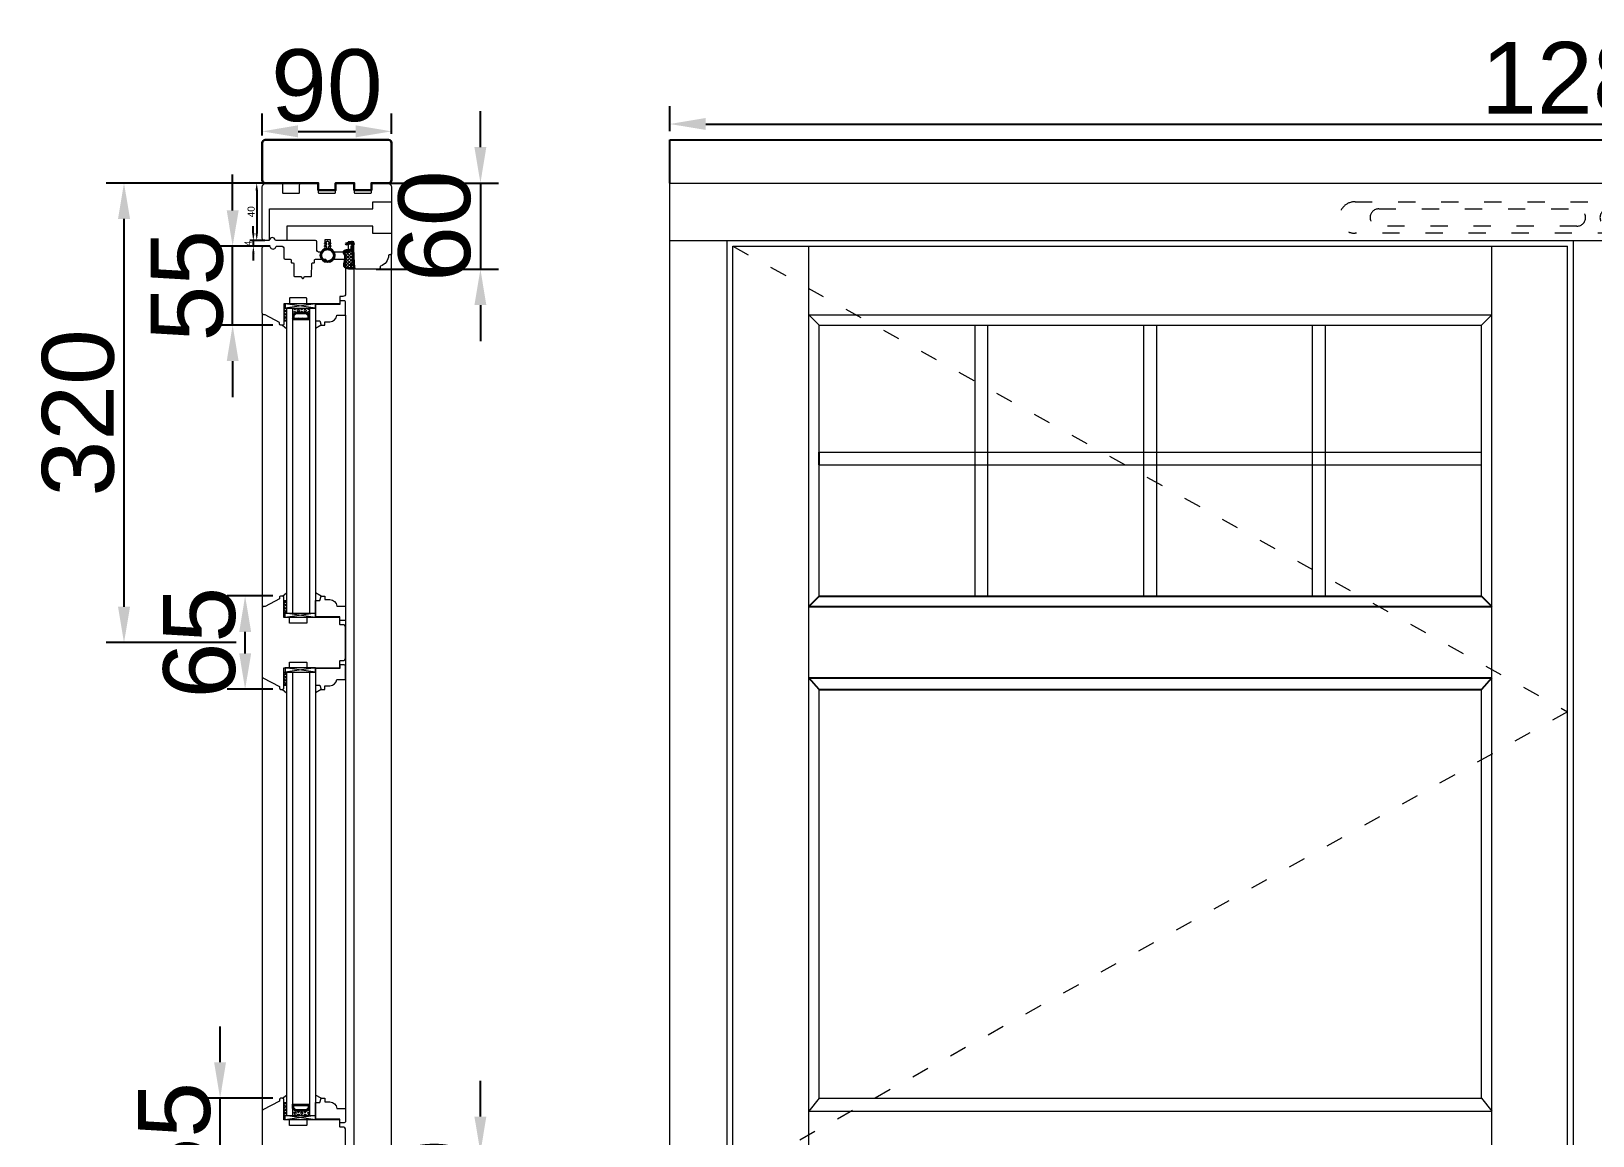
# Model space of a CAD drawing. Header units: millimetres. Extents: x 0 to 182016, y 11 to 3710.
# Drawn here: x 145292 to 146379, y 1520 to 2289 of the extents above; entities that cross this region are included whole.
import ezdxf

# ---------------------------------------------------------------- set-up
doc = ezdxf.new("R2010")
doc.units = ezdxf.units.MM
doc.linetypes.add('ACAD_ISO03W100', pattern=[30, 12, -18])
for name, color, linetype, lineweight in [('Matmenys', 10, 'Continuous', 20), ('OTHER', 251, 'Continuous', 13), ('Stakta', 7, 'Continuous', 25), ('Testinės profilio linijos', 7, 'Continuous', 5)]:
    doc.layers.add(name, color=color, linetype=linetype, lineweight=lineweight)
doc.layers.add('Stiklo paketas', color=7, linetype='Continuous')
doc.styles.get("Standard").update_dxf_attribs({"font": 'arial.ttf'})
doc.dimstyles.new('2', dxfattribs={"dimscale": 2, "dimtxt": 2.5, "dimasz": 2.5, "dimexe": 1.25, "dimexo": 0.625, "dimtad": 1, "dimtxsty": 'Standard', "dimcen": 2.5, "dimadec": 0, "dimazin": 0, "dimtfac": 1, "dimtmove": 0, "dimatfit": 3, "dimfxl": 1, "dimarcsym": 0})
doc.dimstyles.new('Padidinti matmenys', dxfattribs={"dimscale": 10, "dimtxt": 5, "dimasz": 2.5, "dimexe": 1.25, "dimexo": 0.625, "dimtad": 1, "dimdec": 1, "dimtxsty": 'Standard', "dimcen": 2.5, "dimadec": 0, "dimazin": 0, "dimtfac": 1, "dimtdec": 1, "dimtmove": 0, "dimatfit": 3, "dimfxl": 1, "dimarcsym": 0})

# ---------------------------------------------------------------- blocks, each defined once
blk = doc.blocks.new('*D1296')
at = {"color": 0, "lineweight": -2, "transparency": 16777216}
for p, q in [((145736.9, 2219.3), (145736.9, 2236.7)), ((147021.9, 2219.3), (147021.9, 2236.7)), ((145761.9, 2224.2), (146996.9, 2224.2))]:
    blk.add_line(p, q, dxfattribs=at)
at = {"color": 0, "transparency": 16777216}
for points in [[(145761.9, 2228.4), (145761.9, 2220.1), (145736.9, 2224.2)], [(146996.9, 2228.4), (146996.9, 2220.1), (147021.9, 2224.2)]]:
    blk.add_solid(points, dxfattribs=at)
at = {"layer": 'Defpoints', "color": 0, "transparency": 16777216}
for p in [(147021.9, 2224.2), (145736.9, 2213.1), (147021.9, 2213.1)]:
    blk.add_point(p, dxfattribs=at)
at = {"color": 0, "lineweight": 5, "transparency": 16777216, "insert": (146379.4, 2256), "char_height": 50, "attachment_point": 5}
blk.add_mtext('1285', dxfattribs=at)
blk = doc.blocks.new('*D1280')
at = {"layer": 'Defpoints', "color": 0, "transparency": 16777216}
for p in [(145461.7, 2183.1), (145449.4, 2143.1), (145456.2, 2143.1)]:
    blk.add_point(p, dxfattribs=at)
at = {"layer": 'Matmenys', "color": 0, "lineweight": -2, "transparency": 16777216}
for p, q in [((145460.5, 2183.1), (145446.9, 2183.1)), ((145449.4, 2178.1), (145449.4, 2148.1)), ((145455, 2143.1), (145446.9, 2143.1))]:
    blk.add_line(p, q, dxfattribs=at)
at = {"layer": 'Matmenys', "color": 0, "transparency": 16777216}
for points in [[(145448.5, 2178.1), (145450.2, 2178.1), (145449.4, 2183.1)], [(145448.5, 2148.1), (145450.2, 2148.1), (145449.4, 2143.1)]]:
    blk.add_solid(points, dxfattribs=at)
at = {"layer": 'Matmenys', "color": 0, "lineweight": 5, "transparency": 16777216, "insert": (145445.5, 2163.1), "char_height": 5, "attachment_point": 5, "rotation": 90}
blk.add_mtext('40', dxfattribs=at)
blk = doc.blocks.new('*D1281')
at = {"color": 0, "lineweight": -2, "transparency": 16777216}
for p, q in [((145605.1, 2208.1), (145605.1, 2233.1)), ((145541, 2183.1), (145617.6, 2183.1)), ((145605.1, 2183.1), (145605.1, 2123.1)), ((145532.5, 2123.1), (145617.6, 2123.1)), ((145605.1, 2098.1), (145605.1, 2073.1))]:
    blk.add_line(p, q, dxfattribs=at)
at = {"color": 0, "transparency": 16777216}
for points in [[(145600.9, 2208.1), (145609.2, 2208.1), (145605.1, 2183.1)], [(145600.9, 2098.1), (145609.2, 2098.1), (145605.1, 2123.1)]]:
    blk.add_solid(points, dxfattribs=at)
at = {"layer": 'Defpoints', "color": 0, "transparency": 16777216}
for p in [(145534.7, 2183.1), (145526.2, 2123.1), (145605.1, 2123.1)]:
    blk.add_point(p, dxfattribs=at)
at = {"color": 0, "lineweight": 5, "transparency": 16777216, "insert": (145573.3, 2153.1), "char_height": 50, "attachment_point": 5, "rotation": 90}
blk.add_mtext('60', dxfattribs=at)
blk = doc.blocks.new('*D1282')
at = {"color": 0, "lineweight": -2, "transparency": 16777216}
for p, q in [((145432.6, 2164.1), (145432.6, 2189.1)), ((145458.7, 2139.1), (145420.1, 2139.1)), ((145432.6, 2084.1), (145432.6, 2139.1)), ((145460.5, 2084.1), (145420.1, 2084.1)), ((145432.6, 2059.1), (145432.6, 2034.1))]:
    blk.add_line(p, q, dxfattribs=at)
at = {"color": 0, "transparency": 16777216}
for points in [[(145428.5, 2164.1), (145436.8, 2164.1), (145432.6, 2139.1)], [(145428.5, 2059.1), (145436.8, 2059.1), (145432.6, 2084.1)]]:
    blk.add_solid(points, dxfattribs=at)
at = {"layer": 'Defpoints', "color": 0, "transparency": 16777216}
for p in [(145432.6, 2139.1), (145465, 2139.1), (145466.7, 2084.1)]:
    blk.add_point(p, dxfattribs=at)
at = {"color": 0, "lineweight": 5, "transparency": 16777216, "insert": (145401, 2111.6), "char_height": 50, "attachment_point": 5, "rotation": 90}
blk.add_mtext('55', dxfattribs=at)
blk = doc.blocks.new('*D1283')
at = {"color": 0, "lineweight": -2, "transparency": 16777216}
for p, q in [((145453.2, 2216.2), (145453.2, 2231.6)), ((145543.2, 2217.3), (145543.2, 2231.6)), ((145478.2, 2219.1), (145518.2, 2219.1))]:
    blk.add_line(p, q, dxfattribs=at)
at = {"color": 0, "transparency": 16777216}
for points in [[(145478.2, 2223.3), (145478.2, 2214.9), (145453.2, 2219.1)], [(145518.2, 2223.3), (145518.2, 2214.9), (145543.2, 2219.1)]]:
    blk.add_solid(points, dxfattribs=at)
at = {"layer": 'Defpoints', "color": 0, "transparency": 16777216}
for p in [(145543.2, 2219.1), (145453.2, 2209.9), (145543.2, 2211.1)]:
    blk.add_point(p, dxfattribs=at)
at = {"color": 0, "lineweight": 5, "transparency": 16777216, "insert": (145498.2, 2250.9), "char_height": 50, "attachment_point": 5}
blk.add_mtext('90', dxfattribs=at)
blk = doc.blocks.new('*D1284')
at = {"layer": 'Defpoints', "color": 0, "transparency": 16777216}
for p in [(145456.2, 2143.1), (145447, 2139.1), (145456.5, 2139.1)]:
    blk.add_point(p, dxfattribs=at)
at = {"layer": 'Matmenys', "color": 0, "lineweight": -2, "transparency": 16777216}
for p, q in [((145447, 2148.1), (145447, 2153.1)), ((145455, 2143.1), (145444.5, 2143.1)), ((145447, 2143.1), (145447, 2139.1)), ((145455.2, 2139.1), (145444.5, 2139.1)), ((145447, 2134.1), (145447, 2129.1))]:
    blk.add_line(p, q, dxfattribs=at)
at = {"layer": 'Matmenys', "color": 0, "transparency": 16777216}
for points in [[(145446.2, 2148.1), (145447.9, 2148.1), (145447, 2143.1)], [(145446.2, 2134.1), (145447.9, 2134.1), (145447, 2139.1)]]:
    blk.add_solid(points, dxfattribs=at)
at = {"layer": 'Matmenys', "color": 0, "lineweight": 5, "transparency": 16777216, "insert": (145443.3, 2141.1), "char_height": 5, "attachment_point": 5, "rotation": 90}
blk.add_mtext('4', dxfattribs=at)
blk = doc.blocks.new('*D1285')
at = {"color": 0, "lineweight": -2, "transparency": 16777216}
for p, q in [((145605.1, 1533.1), (145605.1, 1558.1)), ((145548.5, 1508.1), (145617.6, 1508.1)), ((145605.1, 1508.1), (145605.1, 1448.1)), ((145546.5, 1448.1), (145617.6, 1448.1)), ((145605.1, 1423.1), (145605.1, 1398.1))]:
    blk.add_line(p, q, dxfattribs=at)
at = {"color": 0, "transparency": 16777216}
for points in [[(145600.9, 1533.1), (145609.2, 1533.1), (145605.1, 1508.1)], [(145600.9, 1423.1), (145609.2, 1423.1), (145605.1, 1448.1)]]:
    blk.add_solid(points, dxfattribs=at)
at = {"layer": 'Defpoints', "color": 0, "transparency": 16777216}
for p in [(145542.2, 1508.1), (145540.2, 1448.1), (145605.1, 1448.1)]:
    blk.add_point(p, dxfattribs=at)
at = {"color": 0, "lineweight": 5, "transparency": 16777216, "insert": (145573.3, 1478.1), "char_height": 50, "attachment_point": 5, "rotation": 90}
blk.add_mtext('60', dxfattribs=at)
blk = doc.blocks.new('*D1961')
at = {"color": 0, "lineweight": -2, "transparency": 16777216}
for p, q in [((145423.9, 1570.9), (145423.9, 1595.9)), ((145460.5, 1545.9), (145411.4, 1545.9)), ((145423.9, 1490.9), (145423.9, 1545.9)), ((145448, 1490.9), (145411.4, 1490.9)), ((145423.9, 1465.9), (145423.9, 1440.9))]:
    blk.add_line(p, q, dxfattribs=at)
at = {"color": 0, "transparency": 16777216}
for points in [[(145419.7, 1570.9), (145428, 1570.9), (145423.9, 1545.9)], [(145419.7, 1465.9), (145428, 1465.9), (145423.9, 1490.9)]]:
    blk.add_solid(points, dxfattribs=at)
at = {"layer": 'Defpoints', "color": 0, "transparency": 16777216}
for p in [(145423.9, 1545.9), (145466.7, 1545.9), (145454.2, 1490.9)]:
    blk.add_point(p, dxfattribs=at)
at = {"color": 0, "lineweight": 5, "transparency": 16777216, "insert": (145392.2, 1518.4), "char_height": 50, "attachment_point": 5, "rotation": 90}
blk.add_mtext('55', dxfattribs=at)
blk = doc.blocks.new('tv')
at = {"linetype": 'ACAD_ISO03W100', "lineweight": 5}
for p, q in [((29400.1, 41533.7), (29731.1, 41533.7)), ((29731.1, 41511.7), (29400.1, 41511.7))]:
    blk.add_line(p, q, dxfattribs=at)
for points in [[(29416.6, 41528.7), (29554.6, 41528.7, -1), (29554.6, 41516.7), (29416.6, 41516.7, -1)], [(29576.6, 41516.7, -1), (29576.6, 41528.7), (29714.6, 41528.7, -1), (29714.6, 41516.7)]]:
    blk.add_lwpolyline(points, format="xyb", close=True, dxfattribs=at)
for centre, start, end in [((29400.1, 41522.7), 90, 270), ((29731.1, 41522.7), 270, 90)]:
    blk.add_arc(centre, 11, start, end, dxfattribs=at)
blk = doc.blocks.new('*D1967')
at = {"color": 0, "lineweight": -2, "ltscale": 0.1, "transparency": 16777216}
for p, q in [((145460.5, 1895.6), (145428.8, 1895.6)), ((145441.3, 1855.6), (145441.3, 1870.6)), ((145460.5, 1830.6), (145428.8, 1830.6))]:
    blk.add_line(p, q, dxfattribs=at)
at = {"color": 0, "ltscale": 0.1, "transparency": 16777216}
for points in [[(145437.2, 1870.6), (145445.5, 1870.6), (145441.3, 1895.6)], [(145437.2, 1855.6), (145445.5, 1855.6), (145441.3, 1830.6)]]:
    blk.add_solid(points, dxfattribs=at)
at = {"layer": 'Defpoints', "color": 0, "ltscale": 0.1, "transparency": 16777216}
for p in [(145441.3, 1895.6), (145466.7, 1895.6), (145466.7, 1830.6)]:
    blk.add_point(p, dxfattribs=at)
at = {"color": 0, "ltscale": 0.1, "transparency": 16777216, "insert": (145409.6, 1863.1), "char_height": 50, "attachment_point": 5, "rotation": 90}
blk.add_mtext('65', dxfattribs=at)
blk = doc.blocks.new('*D1305')
at = {"color": 0, "lineweight": -2, "ltscale": 0.1, "transparency": 16777216}
for p, q in [((145455, 2183.1), (145344.5, 2183.1)), ((145357, 1888.1), (145357, 2158.1)), ((145435.1, 1863.1), (145344.5, 1863.1))]:
    blk.add_line(p, q, dxfattribs=at)
at = {"color": 0, "ltscale": 0.1, "transparency": 16777216}
for points in [[(145352.8, 2158.1), (145361.2, 2158.1), (145357, 2183.1)], [(145352.8, 1888.1), (145361.2, 1888.1), (145357, 1863.1)]]:
    blk.add_solid(points, dxfattribs=at)
at = {"layer": 'Defpoints', "color": 0, "ltscale": 0.1, "transparency": 16777216}
for p in [(145357, 2183.1), (145461.2, 2183.1), (145441.3, 1863.1)]:
    blk.add_point(p, dxfattribs=at)
at = {"color": 0, "ltscale": 0.1, "transparency": 16777216, "insert": (145325.2, 2023.1), "char_height": 50, "attachment_point": 5, "rotation": 90}
blk.add_mtext('320', dxfattribs=at)

msp = doc.modelspace()

# ---------------------------------------------------------------- hatches: boundary and pattern name
at = {"lineweight": 0, "ltscale": 0.5}
h = msp.add_hatch(dxfattribs=at)
h.set_pattern_fill('ANSI37', color=256, scale=0.5, style=0)
h.set_pattern_definition([(45, (145468.2109, 2099.5809), (-1.12253, 1.12253), []), (135, (145468.2109, 2099.5809), (-1.12253, -1.12253), [])])
h.paths.add_polyline_path([(145470.2109074, 2087.0808808), (145470.2109074, 2096.0808808), (145468.2109074, 2096.0808808), (145468.2109074, 2087.0808808)])
at = {"lineweight": 0}
h = msp.add_hatch(dxfattribs=at)
h.set_pattern_fill('HEX', color=256, scale=0.25, style=0)
h.set_pattern_definition([(360, (132566.8019, 20443.3519), (-7e-16, -1.374815), [0.79375, -1.5875]), (240, (132566.8019, 20443.3519), (-1.190624716, 0.6874075), [0.79375, -1.5875]), (300, (132567.5957, 20443.3519), (-1.190624716, -0.6874075), [0.79375, -1.5875])])
h.paths.add_polyline_path([(145474.2101983, 2096.0808808), (145474.2101983, 2091.0808808), (145476.2101983, 2093.0808808), (145484.2101983, 2093.0808808), (145486.2101983, 2091.0808808), (145486.2109074, 2096.0808808)])
h = msp.add_hatch(dxfattribs=at)
h.set_pattern_fill('JIS_WOOD', color=256, style=0)
h.set_pattern_definition([(315, (132566.8019, 20443.3519), (-0.5, -0.5), [])])
h.paths.add_polyline_path([(145484.2101983, 2093.0808808), (145476.2101983, 2093.0808808), (145474.2101983, 2091.0808808), (145474.2101983, 2088.0808808), (145486.2467809, 2088.0631474), (145486.2101983, 2091.0808808)])
h.paths.add_polyline_path([(145476.6244119, 2092.0808808), (145483.7959848, 2092.0808808), (145485.2101983, 2090.6666672), (145485.2101983, 2089.0808808), (145475.2101983, 2089.0808808), (145475.2101983, 2090.6666672)], flags=16)
at = {"lineweight": 0, "ltscale": 0.5}
h = msp.add_hatch(dxfattribs=at)
h.set_pattern_fill('ANSI37', color=256, scale=0.5, style=0)
h.set_pattern_definition([(45, (145468.2109, 839.705), (-1.122532, 1.122532), []), (135, (145468.2109, 839.705), (-1.122532, -1.122532), [])])
h.paths.add_polyline_path([(145470.2109078, 1892.5576611), (145470.2109078, 1883.5576611), (145468.2109078, 1883.5576611), (145468.2109078, 1892.5576611)])
h = msp.add_hatch(dxfattribs=at)
h.set_pattern_fill('ANSI37', color=256, scale=0.5, style=0)
h.set_pattern_definition([(45, (145468.2109, 946.705), (-1.122532, 1.122532), []), (135, (145468.2109, 946.705), (-1.122532, -1.122532), [])])
h.paths.add_polyline_path([(145470.2109078, 1833.5576611), (145470.2109078, 1842.5576611), (145468.2109078, 1842.5576611), (145468.2109078, 1833.5576611)])
h = msp.add_hatch(dxfattribs=at)
h.set_pattern_fill('ANSI37', color=256, scale=0.5, style=0)
h.set_pattern_definition([(45, (145468.2109, 1940.8505), (-1.122532, 1.122532), []), (135, (145468.2109, 1940.8505), (-1.122532, -1.122532), [])])
h.paths.add_polyline_path([(145470.2109074, 1542.850432), (145470.2109074, 1533.850432), (145468.2109074, 1533.850432), (145468.2109074, 1542.850432)])
at = {"lineweight": 0}
h = msp.add_hatch(dxfattribs=at)
h.set_pattern_fill('JIS_WOOD', color=256, style=0)
h.set_pattern_definition([(315, (132566.8019, 20284.62154), (-0.5, -0.5), [])])
h.paths.add_polyline_path([(145484.2101983, 1536.850432), (145476.2101983, 1536.850432), (145474.2101983, 1538.850432), (145474.2101983, 1541.850432), (145486.2467809, 1541.8681654), (145486.2101983, 1538.850432)])
h.paths.add_polyline_path([(145476.6244119, 1537.850432), (145483.7959848, 1537.850432), (145485.2101983, 1539.2646456), (145485.2101983, 1540.850432), (145475.2101983, 1540.850432), (145475.2101983, 1539.2646456)], flags=16)
h = msp.add_hatch(dxfattribs=at)
h.set_pattern_fill('HEX', color=256, scale=0.25, style=0)
h.set_pattern_definition([(360, (132566.8019, 20284.6215), (-7e-16, -1.374815), [0.79375, -1.5875]), (240, (132566.8019, 20284.6215), (-1.190624716, 0.6874075), [0.79375, -1.5875]), (300, (132567.5957, 20284.6215), (-1.190624716, -0.6874075), [0.79375, -1.5875])])
h.paths.add_polyline_path([(145474.2101983, 1533.850432), (145474.2101983, 1538.850432), (145476.2101983, 1536.850432), (145484.2101983, 1536.850432), (145486.2101983, 1538.850432), (145486.2109074, 1533.850432)])
at = {"layer": 'Matmenys'}
h = msp.add_hatch(dxfattribs=at)
h.set_pattern_fill('ANSI37', color=252, scale=0.5, angle=-180, style=0)
h.set_pattern_definition([(225, (-10152.0852, -1098482.9917), (1.1225320151, -1.1225320151), []), (315, (-10152.0852, -1098482.9917), (1.1225320151, 1.1225320151), [])])
edge = h.paths.add_edge_path()
edge.add_arc((145516.3306373, 2126.5950326), 0.1, 273.5893456117, 363.5893456117, ccw=False)
edge.add_line((145516.3368978, 2126.4952288), (145514.789212, 2126.3981456))
edge.add_arc((145514.8048633, 2126.148636), 0.25, 93.5893456117, 273.5893456117)
edge.add_line((145514.8205145, 2125.8991264), (145516.8672194, 2126.0275121))
edge.add_arc((145516.8609589, 2126.1273159), 0.1, 273.5893456117, 363.589345619)
edge.add_line((145516.9607628, 2126.1335764), (145517.0364058, 2126.1383213))
edge.add_line((145517.0364058, 2126.1383213), (145517.1607201, 2124.1565204))
edge.add_spline(control_points=[(145517.1607201, 2124.1565204), (145517.1489178, 2124.0773619), (145517.1377423, 2124.0073703), (145517.1159484, 2123.9236195), (145517.1065625, 2123.9000552), (145517.0938677, 2123.8761721), (145517.0876184, 2123.8681125), (145517.0620296, 2123.8436247), (145517.0327926, 2123.8247318), (145516.9284728, 2123.7910285), (145516.8555406, 2123.7779066), (145516.6025575, 2123.7582044), (145516.3887234, 2123.7687027), (145515.946245, 2123.7880309), (145515.7269161, 2123.7925062), (145515.3070252, 2123.7935824), (145515.1039391, 2123.7905504), (145514.5137317, 2123.77784), (145514.1456816, 2123.7646636), (145513.3925002, 2123.7649253), (145513.0157503, 2123.7834216), (145512.4226459, 2123.8866079), (145512.1950749, 2123.946502), (145511.7979737, 2124.0995376), (145511.6261861, 2124.182287), (145511.2850183, 2124.3862872), (145511.1188156, 2124.506402), (145510.8276559, 2124.7738471), (145510.7040759, 2124.9215207), (145510.5443572, 2125.2027053), (145510.4968032, 2125.3380015), (145510.4371983, 2125.6393004), (145510.4264949, 2125.8029004), (145510.4402388, 2126.3874972), (145510.534993, 2126.8514127), (145510.7067353, 2127.7439089), (145510.7904299, 2128.1709891), (145511.0016162, 2129.2493377), (145511.1353503, 2129.9073883), (145511.2602763, 2130.9004902), (145511.2907702, 2131.2040914), (145511.3151056, 2131.826135), (145511.3075649, 2132.142039), (145511.2226805, 2132.6912473), (145511.1613419, 2132.9273307), (145510.9888816, 2133.3279821), (145510.8940331, 2133.4866146), (145510.7097647, 2133.7852734), (145510.6199072, 2133.9267306), (145510.4638241, 2134.2285135), (145510.393854, 2134.3935662), (145510.2741227, 2134.758688), (145510.2311202, 2134.9596381), (145510.2072215, 2135.2990547), (145510.2204273, 2135.4410402), (145510.2804666, 2135.6362608), (145510.3172067, 2135.7015886), (145510.4257559, 2135.828312), (145510.497822, 2135.8874898), (145510.7619096, 2136.0445674), (145511.0030179, 2136.1260671), (145511.5534289, 2136.2426844), (145511.861624, 2136.2792159), (145512.4578418, 2136.3324874), (145512.7453928, 2136.3517098), (145513.2758826, 2136.3950693), (145513.5241411, 2136.4172055), (145513.9289434, 2136.4534198), (145514.0863467, 2136.4675062), (145514.4102791, 2136.4956283), (145514.5885963, 2136.5106644), (145514.8914634, 2136.5789494), (145515.0092854, 2136.6145844), (145515.2217642, 2136.7101811), (145515.315679, 2136.7633281), (145515.4608727, 2136.8819688), (145515.5158909, 2136.937591), (145515.6049828, 2137.0613583), (145515.6378622, 2137.1249853), (145515.6860304, 2137.2438494), (145515.7029116, 2137.3009264), (145515.7288556, 2137.4015068), (145515.7385731, 2137.4459024), (145515.7476091, 2137.4868987)], knot_values=[0, 0, 0, 0, 0.2245066002, 0.2245066002, 0.377043448, 0.377043448, 0.5295802957, 0.5295802957, 0.8082977366, 0.8082977366, 1.0870151774, 1.0870151774, 1.6244414062, 1.6244414062, 2.161867635, 2.161867635, 2.6992938638, 2.6992938638, 3.7741463214, 3.7741463214, 5.0334406395, 5.0334406395, 5.8656302806, 5.8656302806, 6.5060139406, 6.5060139406, 7.1463976006, 7.1463976006, 7.7996240151, 7.7996240151, 8.3563201169, 8.3563201169, 8.9130162187, 8.9130162187, 10.239934143, 10.239934143, 11.5668520673, 11.5668520673, 13.5970761059, 13.5970761059, 14.4582175179, 14.4582175179, 15.3193589298, 15.3193589298, 15.9856015553, 15.9856015553, 16.5061017172, 16.5061017172, 17.0266018791, 17.0266018791, 17.547102041, 17.547102041, 18.1672448488, 18.1672448488, 18.7176261004, 18.7176261004, 19.1465766047, 19.1465766047, 19.5755271091, 19.5755271091, 20.3898249977, 20.3898249977, 21.2041228863, 21.2041228863, 21.9655448497, 21.9655448497, 22.7269668131, 22.7269668131, 23.2229068178, 23.2229068178, 23.7188468224, 23.7188468224, 24.0184411081, 24.0184411081, 24.2549295987, 24.2549295987, 24.4119994701, 24.4119994701, 24.5501072405, 24.5501072405, 24.6882150108, 24.6882150108, 24.8099116426, 24.8099116426, 24.8099116426, 24.8099116426], degree=3, periodic=0)
edge.add_line((145515.7476091, 2137.4868987), (145516.4304411, 2126.6012931))

# ---------------------------------------------------------------- linework, layer by layer
at = {"ltscale": 0.1}
for p, q in [((145736.9045584, 2213.0808812), (147021.8823523, 2213.0808812)), ((145736.9045584, 2183.0808812), (145736.9045584, 2213.0808812)), ((145840.9045588, 1986.8142834), (145840.9045588, 1995.8142834)), ((145840.9045588, 1895.5576611), (146301.8934555, 1895.5576611)), ((145833.5874645, 1888.2405668), (146309.2105498, 1888.2405668)), ((145833.5874645, 1838.6560873), (146309.2105498, 1838.6560873)), ((145840.9045588, 1830.5576611), (146301.8934555, 1830.5576611))]:
    msp.add_line(p, q, dxfattribs=at)
at = {"lineweight": 5}
for p, q in [((145736.9045584, 2183.0808812), (147021.8823523, 2183.0808812)), ((145736.9045584, 1483.4002605), (145736.9045584, 2183.0808812)), ((145736.9045584, 2143.0808808), (147021.8823523, 2143.0808808)), ((145776.9045584, 1483.4002605), (145776.9045584, 2143.0808808)), ((146365.8934556, 1483.4002605), (146365.8934556, 2143.0808808)), ((145780.9045584, 2139.0808808), (146361.8934555, 2139.0808808)), ((145780.9045584, 1490.850432), (145780.9045584, 2139.0808808)), ((145833.5874645, 1490.850432), (145833.5874645, 2139.0808808)), ((146309.2105498, 1490.850432), (146309.2105498, 2139.0808808)), ((146361.8934555, 1490.850432), (146361.8934555, 2139.0808808)), ((145833.5874645, 2091.3979751), (146309.2105498, 2091.3979751)), ((145840.9045588, 2084.0808808), (145833.5874645, 2091.3979751)), ((146301.8934555, 2084.0808808), (146309.2105498, 2091.3979751)), ((145840.9045588, 2084.0808808), (146301.8934555, 2084.0808808)), ((145840.9045588, 1895.5576611), (145840.9045588, 2084.0808808)), ((145949.4045588, 1895.5576611), (145949.4045588, 2084.0808808)), ((145958.4045588, 1895.5576611), (145958.4045588, 2084.0808808)), ((146066.9045588, 1895.5576611), (146066.9045588, 2084.0808808)), ((146075.9045588, 1895.5576611), (146075.9045588, 2084.0808808)), ((146184.4045588, 1895.5576611), (146184.4045588, 2084.0808808)), ((146193.4045588, 1895.5576611), (146193.4045588, 2084.0808808)), ((146301.8934555, 1895.5576611), (146301.8934555, 2084.0808808)), ((145840.9045588, 1995.8142834), (146301.8934555, 1995.8142834)), ((145840.9045588, 1986.8142834), (146301.8934555, 1986.8142834)), ((145840.9045588, 1545.850432), (145840.9045588, 1830.5576611)), ((146301.8934555, 1545.850432), (146301.8934555, 1830.5576611)), ((145840.9045588, 1545.850432), (145833.5874645, 1536.8690582)), ((145840.9045588, 1545.850432), (146301.8934555, 1545.850432)), ((146301.8934555, 1545.850432), (146309.2105498, 1536.8690582)), ((145833.5874645, 1536.8690582), (146309.2105498, 1536.8690582))]:
    msp.add_line(p, q, dxfattribs=at)
for p, q in [((145515.4682424, 2141.9405206), (145511.1211519, 2140.9570741)), ((145515.499949, 2141.4350582), (145514.4514858, 2141.1978634)), ((145515.9580226, 2142.119109), (145515.4590034, 2142.0878066)), ((145515.4590034, 2142.0878066), (145515.4682424, 2141.9405206)), ((145515.499949, 2141.4350582), (145516.4304411, 2126.6012931)), ((145517.0244873, 2141.0887677), (145515.9580226, 2142.119109)), ((145516.0036427, 2141.3918403), (145516.9607628, 2126.1335764)), ((145517.0713853, 2140.3411271), (145516.0036427, 2141.3918403)), ((145511.1211519, 2140.9570741), (145511.3418067, 2139.9817222)), ((145514.5618132, 2140.7101874), (145511.3418067, 2139.9817222)), ((145514.4514858, 2141.1978634), (145514.5618132, 2140.7101874)), ((145517.0244873, 2141.0887677), (145517.0713853, 2140.3411271)), ((145516.3368978, 2126.4952288), (145514.789212, 2126.3981456)), ((145516.8672194, 2126.0275121), (145514.8205145, 2125.8991264)), ((145516.9607628, 2126.1335764), (145517.0364058, 2126.1383213))]:
    msp.add_line(p, q)
at = {"color": 1}
for p, q in [((145515.4546409, 2137.5514715), (145515.3442114, 2139.3119228)), ((145517.1607201, 2124.1565204), (145516.2050628, 2139.3914652)), ((145517.4574402, 2124.1122802), (145516.4961455, 2139.4370956))]:
    msp.add_line(p, q, dxfattribs=at)
at = {"linetype": 'ACAD_ISO03W100', "lineweight": 5}
for p, q in [((145780.9045584, 2139.0808808), (146361.8934555, 1814.9656562)), ((146361.8934555, 1814.9656562), (145780.9045584, 1490.850432))]:
    msp.add_line(p, q, dxfattribs=at)
at = {"lineweight": 0}
for p, q in [((145490.2101983, 2096.0808808), (145469.2101983, 2099.0808808)), ((145490.2101983, 2099.0808808), (145469.2101983, 2096.0808808)), ((145468.2109074, 2087.0808808), (145470.2109074, 2087.0808808)), ((145467.2109074, 2084.0808808), (145470.2109074, 2081.7942157)), ((145494.2109074, 2084.0808808), (145490.2109074, 2081.7942157)), ((145467.2109078, 1895.5576611), (145470.2109078, 1897.8443262)), ((145468.2109078, 1892.5576611), (145470.2109078, 1892.5576611)), ((145494.2109078, 1895.5576611), (145490.2109078, 1897.8443262)), ((145468.2109078, 1883.5576611), (145471.2109078, 1883.5576611)), ((145490.2101988, 1883.5576611), (145469.2101988, 1880.5576611)), ((145490.2101988, 1880.5576611), (145469.2101988, 1883.5576611)), ((145468.2109078, 1842.5576611), (145471.2109078, 1842.5576611)), ((145490.2101988, 1842.5576611), (145469.2101988, 1845.5576611)), ((145490.2101988, 1845.5576611), (145469.2101988, 1842.5576611)), ((145467.2109078, 1830.5576611), (145470.2109078, 1828.270996)), ((145468.2109078, 1833.5576611), (145470.2109078, 1833.5576611)), ((145494.2109078, 1830.5576611), (145490.2109078, 1828.270996)), ((145467.2109074, 1545.850432), (145470.2109074, 1548.1370971)), ((145494.2109074, 1545.850432), (145490.2109074, 1548.1370971)), ((145468.2109074, 1542.850432), (145470.2109074, 1542.850432)), ((145468.2109074, 1533.850432), (145471.2109074, 1533.850432)), ((145490.2101983, 1533.850432), (145469.2101983, 1530.850432)), ((145490.2101983, 1530.850432), (145469.2101983, 1533.850432))]:
    msp.add_line(p, q, dxfattribs=at)
at = {"lineweight": 9}
for p, q in [((145470.2109074, 2096.0807957), (145470.2109074, 1883.5576611)), ((145474.2109074, 2096.0807957), (145474.2109074, 1883.5576611)), ((145486.2109074, 2096.0807957), (145486.2109074, 1883.5576611)), ((145490.2109074, 2096.0807957), (145490.2109074, 1883.5576611)), ((145511.2109074, 2091.0808808), (145511.2109074, 1538.850432)), ((145470.2109074, 1842.5576611), (145470.2109074, 1533.8505171)), ((145474.2109074, 1842.5576611), (145474.2109074, 1533.8505171)), ((145486.2109074, 1842.5576611), (145486.2109074, 1533.8505171)), ((145490.2109074, 1842.5576611), (145490.2109074, 1533.8505171))]:
    msp.add_line(p, q, dxfattribs=at)
at = {"lineweight": 30}
msp.add_lwpolyline([(145455.2196724, 2183.0808812), (145491.4696732, 2183.0808812), (145492.2196724, 2183.0808812), (145492.2196724, 2178.0808812), (145504.2196724, 2178.0808812), (145504.2196724, 2183.0808812), (145516.4696732, 2183.0808812), (145517.2196724, 2183.0808812), (145517.2196724, 2178.0808812), (145529.2196724, 2178.0808812), (145529.2196724, 2183.0808812), (145541.2196724, 2183.0808812, 0.4142135624), (145543.2196724, 2185.0808812), (145543.2196724, 2211.0808812), (145543.2196724, 2211.0808812, 0.4142135624), (145541.2196724, 2213.0808812), (145455.2196724, 2213.0808812, 0.4142135624), (145453.2196724, 2211.0808812), (145453.2196724, 2185.0808812, 0.4142135624)], format="xyb", close=True, dxfattribs=at)
at = {"lineweight": 5}
msp.add_lwpolyline([(145458.2194704, 2143.0808808), (145458.2194704, 2165.0808808), (145530.2196724, 2165.0808808), (145530.2196724, 2170.0808808), (145543.2196724, 2170.0808808), (145543.2196724, 2148.0808808), (145530.2196724, 2148.0808808), (145530.2196724, 2153.0808808), (145470.2194704, 2153.0808808), (145470.2194704, 2143.0808808)], dxfattribs=at)
at = {"lineweight": 0}
for points in [[(145490.2101983, 2099.0808808), (145469.2101983, 2099.0808808), (145469.2101983, 2096.0808808), (145490.2101983, 2096.0808808)], [(145484.2101983, 2093.0808808), (145476.2101983, 2093.0808808), (145474.2101983, 2091.0808808), (145474.2101983, 2088.0808808), (145486.2101983, 2088.0808808), (145486.2101983, 2091.0808808)], [(145483.7959848, 2092.0808808), (145476.6244119, 2092.0808808), (145475.2101983, 2090.6666672), (145475.2101983, 2089.0808808), (145485.2101983, 2089.0808808), (145485.2101983, 2090.6666672)], [(145490.2101988, 1880.5576611), (145469.2101988, 1880.5576611), (145469.2101988, 1883.5576611), (145490.2101988, 1883.5576611)], [(145490.2101988, 1845.5576611), (145469.2101988, 1845.5576611), (145469.2101988, 1842.5576611), (145490.2101988, 1842.5576611)], [(145490.2101983, 1530.850432), (145469.2101983, 1530.850432), (145469.2101983, 1533.850432), (145490.2101983, 1533.850432)], [(145484.2101983, 1536.850432), (145476.2101983, 1536.850432), (145474.2101983, 1538.850432), (145474.2101983, 1541.850432), (145486.2101983, 1541.850432), (145486.2101983, 1538.850432)], [(145483.7959848, 1537.850432), (145476.6244119, 1537.850432), (145475.2101983, 1539.2646456), (145475.2101983, 1540.850432), (145485.2101983, 1540.850432), (145485.2101983, 1539.2646456)]]:
    msp.add_lwpolyline(points, close=True, dxfattribs=at)
for points in [[(145505.2109074, 2091.0808808), (145511.2109074, 2091.0808808), (145511.2109074, 2100.0808808, 0.4142135624), (145510.2109074, 2101.0808808), (145507.2109074, 2101.0808808), (145507.2109074, 2098.5808808), (145490.2109074, 2098.5808808), (145490.2109074, 2087.0808808), (145493.2109074, 2087.0808808), (145494.2109074, 2084.0808808), (145496.7109074, 2084.0808808), (145496.7109074, 2086.5808808), (145500.2359702, 2086.5808808, 0.3851703882), (145505.2109074, 2091.0808808)], [(145505.2109078, 1888.5576611), (145511.2109078, 1888.5576611), (145511.2109078, 1879.5576611, -0.4142135624), (145510.2109078, 1878.5576611), (145507.2109078, 1878.5576611), (145507.2109078, 1881.0576611), (145490.2109078, 1881.0576611), (145490.2109078, 1892.5576611), (145493.2109078, 1892.5576611), (145494.2109078, 1895.5576611), (145496.7109078, 1895.5576611), (145496.7109078, 1893.0576611), (145500.2359707, 1893.0576611, -0.3851703882), (145505.2109078, 1888.5576611)], [(145505.2109078, 1837.5576611), (145511.2109078, 1837.5576611), (145511.2109078, 1846.5576611, 0.4142135624), (145510.2109078, 1847.5576611), (145507.2109078, 1847.5576611), (145507.2109078, 1845.0576611), (145490.2109078, 1845.0576611), (145490.2109078, 1833.5576611), (145493.2109078, 1833.5576611), (145494.2109078, 1830.5576611), (145496.7109078, 1830.5576611), (145496.7109078, 1833.0576611), (145500.2359707, 1833.0576611, 0.3851703882), (145505.2109078, 1837.5576611)], [(145505.2109074, 1538.850432), (145511.2109074, 1538.850432), (145511.2109074, 1529.850432, -0.4142135624), (145510.2109074, 1528.850432), (145507.2109074, 1528.850432), (145507.2109074, 1531.350432), (145490.2109074, 1531.350432), (145490.2109074, 1542.850432), (145493.2109074, 1542.850432), (145494.2109074, 1545.850432), (145496.7109074, 1545.850432), (145496.7109074, 1543.350432), (145500.2359702, 1543.350432, -0.3851703882), (145505.2109074, 1538.850432)]]:
    msp.add_lwpolyline(points, format="xyb", dxfattribs=at)
at = {"ltscale": 0.1}
for points in [[(145833.5874645, 1888.2405668), (145840.9045588, 1895.5576611)], [(146301.8934555, 1895.5576611), (146309.2105498, 1888.2405668)], [(145840.9045588, 1830.5576611), (145833.5874645, 1838.6560873)], [(146309.2105498, 1838.6560873), (146301.8934555, 1830.5576611)]]:
    msp.add_lwpolyline(points, dxfattribs=at)
at = {"lineweight": 5}
msp.add_lwpolyline([(145511.2109074, 1500.850432), (145511.2109074, 1523.850432, 0.4142135624), (145509.2109074, 1525.850432), (145507.5083008, 1525.850432, -0.4116598905), (145507.2083122, 1526.1478141), (145507.1715984, 1530.3547953, 0.4116598905), (145506.6716175, 1530.850432), (145484.7414705, 1530.850432, 0.4116598905), (145484.2414895, 1530.3547953), (145484.2135026, 1527.1478141, -0.4116598905), (145483.913514, 1526.850432), (145472.5083008, 1526.850432, -0.4116598905), (145472.2083122, 1527.1478141), (145472.1803253, 1530.3547953, 0.4116598905), (145471.6803443, 1530.850432), (145468.2109074, 1530.850432), (145468.2109074, 1544.850432, 0.4142135624), (145467.2109074, 1545.850432), (145466.2196723, 1545.850432, 0.4116598905), (145465.2197104, 1544.8591585), (145465.2109074, 1543.850432), (145453.7414358, 1537.7520058, 0.2773245441), (145453.2109074, 1536.8690582), (145453.2109074, 1491.850432, 0.4142135624)], format="xyb", dxfattribs=at)
at = {"color": 18, "linetype": 'ByBlock', "true_color": 0x000000}
for radius in [4.85, 4.25]:
    msp.add_circle((145498.7098419, 2132.754808), radius, dxfattribs=at)
for centre, radius, start, end in [((145514.8048633, 2126.148636), 0.25, 93.5893456108, 273.5893456108), ((145516.3306373, 2126.5950326), 0.1, 273.5893456108, 3.5893456092), ((145516.8609589, 2126.1273159), 0.1, 273.5893456108, 3.5893456092)]:
    msp.add_arc(centre, radius, start, end)
at = {"color": 1}
msp.add_spline([(145517.4574402, 2124.1122802), (145517.3669435, 2123.7507798), (145516.093085, 2123.481239), (145511.400712, 2123.9696283), (145510.3107058, 2125.0128261), (145510.2920893, 2127.1762979), (145510.6224632, 2128.8743377), (145510.9693796, 2131.0397786), (145510.7699508, 2133.0765003), (145510.2937818, 2133.904745), (145510.0135185, 2135.7592852), (145512.725697, 2136.6517311), (145514.2045726, 2136.7788986), (145514.8918405, 2136.89687), (145515.3337258, 2137.1990757), (145515.4546409, 2137.5514715)], degree=3, dxfattribs=at)
msp.add_open_spline([(145517.1607201, 2124.1565204), (145517.1489178, 2124.0773619), (145517.1377423, 2124.0073703), (145517.1159484, 2123.9236195), (145517.1065625, 2123.9000552), (145517.0938677, 2123.8761721), (145517.0876184, 2123.8681125), (145517.0620296, 2123.8436247), (145517.0327926, 2123.8247318), (145516.9284728, 2123.7910285), (145516.8555406, 2123.7779066), (145516.6025575, 2123.7582044), (145516.3887234, 2123.7687027), (145515.946245, 2123.7880309), (145515.7269161, 2123.7925062), (145515.3070252, 2123.7935824), (145515.1039391, 2123.7905504), (145514.5137317, 2123.77784), (145514.1456816, 2123.7646636), (145513.3925002, 2123.7649253), (145513.0157503, 2123.7834216), (145512.4226459, 2123.8866079), (145512.1950749, 2123.946502), (145511.7979737, 2124.0995376), (145511.6261861, 2124.182287), (145511.2850183, 2124.3862872), (145511.1188156, 2124.506402), (145510.8276559, 2124.7738471), (145510.7040759, 2124.9215207), (145510.5443572, 2125.2027053), (145510.4968032, 2125.3380015), (145510.4371983, 2125.6393004), (145510.4264949, 2125.8029004), (145510.4402388, 2126.3874972), (145510.534993, 2126.8514127), (145510.7067353, 2127.7439089), (145510.7904299, 2128.1709891), (145511.0016162, 2129.2493377), (145511.1353503, 2129.9073883), (145511.2602763, 2130.9004902), (145511.2907702, 2131.2040914), (145511.3151056, 2131.826135), (145511.3075649, 2132.142039), (145511.2226805, 2132.6912473), (145511.1613419, 2132.9273307), (145510.9888816, 2133.3279821), (145510.8940331, 2133.4866146), (145510.7097647, 2133.7852734), (145510.6199072, 2133.9267306), (145510.4638241, 2134.2285135), (145510.393854, 2134.3935662), (145510.2741227, 2134.758688), (145510.2311202, 2134.9596381), (145510.2072215, 2135.2990547), (145510.2204273, 2135.4410402), (145510.2804666, 2135.6362608), (145510.3172067, 2135.7015886), (145510.4257559, 2135.828312), (145510.497822, 2135.8874898), (145510.7619096, 2136.0445674), (145511.0030179, 2136.1260671), (145511.5534289, 2136.2426844), (145511.861624, 2136.2792159), (145512.4578418, 2136.3324874), (145512.7453928, 2136.3517098), (145513.2758826, 2136.3950693), (145513.5241411, 2136.4172055), (145513.9289434, 2136.4534198), (145514.0863467, 2136.4675062), (145514.4102791, 2136.4956283), (145514.5885963, 2136.5106644), (145514.8914634, 2136.5789494), (145515.0092854, 2136.6145844), (145515.2217642, 2136.7101811), (145515.315679, 2136.7633281), (145515.4608727, 2136.8819688), (145515.5158909, 2136.937591), (145515.6049828, 2137.0613583), (145515.6378622, 2137.1249853), (145515.6860304, 2137.2438494), (145515.7029116, 2137.3009264), (145515.7288556, 2137.4015068), (145515.7385731, 2137.4459024), (145515.7476091, 2137.4868987)], degree=3, knots=[0, 0, 0, 0, 0.2245066002, 0.2245066002, 0.377043448, 0.377043448, 0.5295802957, 0.5295802957, 0.8082977366, 0.8082977366, 1.0870151774, 1.0870151774, 1.6244414062, 1.6244414062, 2.161867635, 2.161867635, 2.6992938638, 2.6992938638, 3.7741463214, 3.7741463214, 5.0334406395, 5.0334406395, 5.8656302806, 5.8656302806, 6.5060139406, 6.5060139406, 7.1463976006, 7.1463976006, 7.7996240151, 7.7996240151, 8.3563201169, 8.3563201169, 8.9130162187, 8.9130162187, 10.239934143, 10.239934143, 11.5668520673, 11.5668520673, 13.5970761059, 13.5970761059, 14.4582175179, 14.4582175179, 15.3193589298, 15.3193589298, 15.9856015553, 15.9856015553, 16.5061017172, 16.5061017172, 17.0266018791, 17.0266018791, 17.547102041, 17.547102041, 18.1672448488, 18.1672448488, 18.7176261004, 18.7176261004, 19.1465766047, 19.1465766047, 19.5755271091, 19.5755271091, 20.3898249977, 20.3898249977, 21.2041228863, 21.2041228863, 21.9655448497, 21.9655448497, 22.7269668131, 22.7269668131, 23.2229068178, 23.2229068178, 23.7188468224, 23.7188468224, 24.0184411081, 24.0184411081, 24.2549295987, 24.2549295987, 24.4119994701, 24.4119994701, 24.5501072405, 24.5501072405, 24.6882150108, 24.6882150108, 24.8099116426, 24.8099116426, 24.8099116426, 24.8099116426], dxfattribs=at)
at = {"layer": 'OTHER'}
msp.add_lwpolyline([(145498.0998158, 2137.5580178), (145498.0998158, 2138.9739266), (145496.4545344, 2138.9739266), (145496.4545344, 2139.4996088), (145498.0998158, 2140.2429498), (145498.0998158, 2141.0355694), (145496.4545344, 2141.0355694), (145496.4545344, 2141.2544602), (145498.7098419, 2142.7573415), (145500.9651494, 2141.2544602), (145500.9651494, 2141.0355694), (145499.3198681, 2141.0355694), (145499.3198681, 2140.2429498), (145500.9651494, 2139.4996088), (145500.9651494, 2138.9739266), (145499.3198681, 2138.9739266), (145499.3198681, 2137.5580178)], dxfattribs=at)
at = {"layer": 'Stakta', "color": 18, "lineweight": 5, "true_color": 0x000000}
for points in [[(145503.5230139, 2135.0808808, -0.2720281141), (145503.0862496, 2135.3374944, 0.164173551), (145500.7186069, 2137.4862055), (145500.7186069, 2143.5808808), (145496.7186069, 2143.5808808), (145496.7186069, 2137.4862055, 0.164173551), (145494.3509641, 2135.3374944, -0.2720281141), (145493.9141998, 2135.0808808), (145492.2807985, 2135.0808808, -0.4116598905), (145491.2808366, 2136.0721543), (145491.2283231, 2142.0896073, 0.4116598905), (145490.2283612, 2143.0808808), (145462.6691621, 2143.0808808, -0.3563939587), (145462.1792642, 2143.4808808, 0.8164965809), (145458.2600806, 2143.4808808, -0.3563939587), (145457.7701826, 2143.0808808), (145454.7196724, 2143.0808808, -0.4142135624), (145453.2196724, 2144.5808808), (145453.2196724, 2180.0808812, -0.4142135624), (145456.2196724, 2183.0808812), (145466.2196724, 2183.0808812, -0.4142135624), (145467.2196724, 2182.0808812), (145467.2196724, 2176.5808812, 0.4142135624), (145467.7196724, 2176.0808812), (145478.7196724, 2176.0808812, 0.4142135624), (145479.2196724, 2176.5808812), (145479.2196724, 2181.8808812, -0.4142135624), (145480.2196724, 2182.8808812), (145491.2196724, 2182.8808812, -0.4142135624), (145492.2196724, 2181.8808812), (145492.2196724, 2176.5808812, 0.4142135624), (145492.7196724, 2176.0808812), (145503.7196724, 2176.0808812, 0.4142135624), (145504.2196724, 2176.5808812), (145504.2196724, 2181.8808812, -0.4142135624), (145505.2196724, 2182.8808812), (145516.2196724, 2182.8808812, -0.4142135624), (145517.2196724, 2181.8808812), (145517.2196724, 2176.5808812, 0.4142135624), (145517.7196724, 2176.0808812), (145528.7196724, 2176.0808812, 0.4142135624), (145529.2196724, 2176.5808812), (145529.2196724, 2182.0808812, -0.4142135624), (145530.2196724, 2183.0808812), (145540.2196724, 2183.0808812, -0.4142135624), (145543.2196724, 2180.0808812), (145543.2196724, 2134.0808808, -0.4142135624), (145542.2196724, 2133.0808808), (145541.5103457, 2133.0808808, 0.4001549105), (145541.2106947, 2132.7953462, -0.3090857966), (145535.4224114, 2125.1460355, 0.3199404334), (145535.2177816, 2124.8642124), (145535.2108694, 2124.0721543, -0.4116598905), (145534.2109074, 2123.0808808), (145518.315706, 2123.0808808, -0.4116598905), (145517.3157441, 2124.0721543), (145517.2283231, 2134.0896073, 0.2023892741), (145516.9196724, 2134.8034379), (145516.9196724, 2142.0808808), (145512.9196724, 2142.0808808), (145512.9196724, 2135.0808808)], [(145473.6006141, 2127.5808808), (145474.6537357, 2127.5808808, -0.4091108014), (145475.1536595, 2127.089607), (145475.3057623, 2118.3756451, 0.4091108014), (145475.6057166, 2118.0808808), (145479.6295366, 2118.0808808, -0.1989123674), (145479.98309, 2117.9344342), (145481.2487754, 2116.6687488, 0.4142135624), (145481.6730395, 2116.6687488), (145482.9387249, 2117.9344342, -0.1989123674), (145483.2922783, 2118.0808808), (145487.3160983, 2118.0808808, 0.4091108014), (145487.6160526, 2118.3756451), (145487.7681553, 2127.089607, -0.4091108014), (145488.2680792, 2127.5808808), (145489.3212008, 2127.5808808, 0.4040262259), (145489.6210181, 2127.870411), (145489.6813583, 2129.5983306, -0.4040262258), (145490.1810538, 2130.0808808), (145497.2614177, 2130.0808808, -0.3563939587), (145497.7513157, 2129.6808808, 0.8164965809), (145501.6704992, 2129.6808808, -0.3563939587), (145502.1603972, 2130.0808808), (145510.2109074, 2130.0808808, -0.4142135624), (145511.2109074, 2129.0808808), (145511.2109074, 2106.0808808, -0.4142135624), (145509.2109074, 2104.0808808), (145507.5083008, 2104.0808808, 0.4116598905), (145507.2083122, 2103.7834988), (145507.1715985, 2099.5765175, -0.4116598905), (145506.6716175, 2099.0808808), (145484.7414705, 2099.0808808, -0.4116598905), (145484.2414896, 2099.5765175), (145484.2135027, 2102.7834988, 0.4116598905), (145483.9135141, 2103.0808808), (145472.5083008, 2103.0808808, 0.4116598905), (145472.2083122, 2102.7834988), (145472.1803253, 2099.5765175, -0.4116598905), (145471.6803444, 2099.0808808), (145468.2109074, 2099.0808808), (145468.2109074, 2085.0808808, -0.4142135624), (145467.2109074, 2084.0808808), (145466.2196724, 2084.0808808, -0.4116598905), (145465.2197105, 2085.0721543), (145465.2109074, 2086.0808808), (145455.3209792, 2091.3394489, 0.1227845609), (145455.0862434, 2091.3979751), (145454.2109074, 2091.3979751, -0.4142135624), (145453.2109074, 2092.3979751), (145453.2109074, 2138.0808808, -0.4142135624), (145454.2109074, 2139.0808808), (145458.2614177, 2139.0808808, -0.3563939587), (145458.7513157, 2138.6808808, 0.8164965809), (145462.6704992, 2138.6808808, -0.3563939587), (145463.1603972, 2139.0808808), (145467.1410544, 2139.0808808, -0.4116598905), (145468.1410163, 2138.0896073), (145468.2022567, 2131.0721543, 0.4116598905), (145469.2022187, 2130.0808808), (145472.7407441, 2130.0808808, -0.4040361542), (145473.2404565, 2129.5983306), (145473.3007968, 2127.870411, 0.4040262258)]]:
    msp.add_lwpolyline(points, format="xyb", close=True, dxfattribs=at)
at = {"layer": 'Stiklo paketas', "lineweight": 5}
msp.add_lwpolyline([(145511.2109078, 1873.5576611, 0.4142135624), (145509.2109078, 1875.5576611), (145507.5083012, 1875.5576611, -0.4116598905), (145507.2083126, 1875.8550431), (145507.1715988, 1880.0620244, 0.4116598905), (145506.6716179, 1880.5576611), (145484.2109078, 1880.5576611), (145484.2109078, 1876.5576611), (145472.2109078, 1876.5576611), (145472.2109078, 1880.5576611), (145468.2109078, 1880.5576611), (145468.2109078, 1894.5576611, 0.4142135624), (145467.2109078, 1895.5576611), (145466.2109078, 1895.5576611, 0.4142135624), (145465.2109078, 1894.5576611), (145465.2109078, 1893.5576611), (145455.2109078, 1888.2405668), (145454.2109078, 1888.2405668, 0.4142135624), (145453.2109078, 1887.2405668), (145453.2109078, 1839.5390349, 0.2773245441), (145453.7414362, 1838.6560873), (145465.2109078, 1832.5576611), (145465.2197108, 1831.5489346, 0.4116598905), (145466.2196727, 1830.5576611), (145467.2109078, 1830.5576611, 0.4142135624), (145468.2109078, 1831.5576611), (145468.2109078, 1845.5576611), (145471.6803447, 1845.5576611, 0.4116598905), (145472.1803257, 1846.0532978), (145472.2083126, 1849.2602791, -0.4116598905), (145472.5083012, 1849.5576611), (145483.9135144, 1849.5576611, -0.4116598905), (145484.213503, 1849.2602791), (145484.2414899, 1846.0532978, 0.4116598905), (145484.7414709, 1845.5576611), (145506.6716179, 1845.5576611, 0.4116598905), (145507.1715988, 1846.0532978), (145507.2083126, 1850.2602791, -0.4116598905), (145507.5083012, 1850.5576611), (145509.2109078, 1850.5576611, 0.4142135624), (145511.2109078, 1852.5576611)], format="xyb", close=True, dxfattribs=at)
at = {"layer": 'Testinės profilio linijos', "lineweight": 5}
for p, q in [((145517.2109074, 1496.9188949), (145517.2109074, 2134.2668992)), ((145543.2109076, 1497.0498268), (145543.2109064, 2133.9487631)), ((145453.210908, 2092.3969054), (145453.2109074, 1536.8690582))]:
    msp.add_line(p, q, dxfattribs=at)

# ---------------------------------------------------------------- block references
at = {"color": 1}
msp.add_blockref('tv', (116813.8106232, -39363.6019624), dxfattribs=at)

# ---------------------------------------------------------------- dimensions: what is measured, and where the dimension line sits
at = {"color": 1, "lineweight": 5}
dim = msp.add_linear_dim(base=(145543.2196724, 2219.1004642), p1=(145453.2196724, 2209.9295705), p2=(145543.2196724, 2211.0808812), dimstyle='Padidinti matmenys', dxfattribs=at)
dim.commit()
dim.dimension.update_dxf_attribs({"geometry": '*D1283', "text_midpoint": (145498.2196724, 2219.1004642), "dimtype": 160})
dim = msp.add_linear_dim(base=(147021.8823523, 2224.2193813), p1=(145736.9045584, 2213.0808812), p2=(147021.8823523, 2213.0808812), dimstyle='Padidinti matmenys', dxfattribs=at)
dim.commit()
dim.dimension.update_dxf_attribs({"geometry": '*D1296', "text_midpoint": (146379.3934554, 2255.9980307)})
for base, p1, p2, picture, middle in [((145605.0788913, 2123.0808808), (145534.7109074, 2183.0808808), (145526.2109074, 2123.0808808), '*D1281', (145605.0788913, 2153.0808808)), ((145432.6394039, 2139.0808808), (145466.7109074, 2084.0808808), (145464.9609074, 2139.0808808), '*D1282', (145432.6394039, 2111.5808808)), ((145423.8699706, 1545.850432), (145454.2109074, 1490.850432), (145466.7152899, 1545.850432), '*D1961', (145423.8699706, 1518.350432)), ((145605.0788913, 1448.050432), (145542.2109074, 1508.050432), (145540.2109096, 1448.050432), '*D1285', (145605.0788913, 1478.050432))]:
    dim = msp.add_linear_dim(base=base, p1=p1, p2=p2, angle=90, dimstyle='Padidinti matmenys', dxfattribs=at)
    dim.commit()
    dim.dimension.update_dxf_attribs({"geometry": picture, "text_midpoint": middle, "dimtype": 160})
at = {"color": 1, "ltscale": 0.1}
dim = msp.add_linear_dim(base=(145357.016279, 2183.0808812), p1=(145441.3355456, 1863.0576611), p2=(145461.2196724, 2183.0808812), angle=90, dimstyle='Padidinti matmenys', dxfattribs=at)
dim.commit()
dim.dimension.update_dxf_attribs({"geometry": '*D1305', "text_midpoint": (145325.2205764, 2023.0692711)})
dim = msp.add_linear_dim(base=(145441.3355456, 1895.5576611), p1=(145466.7152903, 1830.5576611), p2=(145466.7109078, 1895.5576611), angle=90, dimstyle='Padidinti matmenys', dxfattribs=at)
dim.commit()
dim.dimension.update_dxf_attribs({"geometry": '*D1967', "text_midpoint": (145441.3355456, 1863.0576611), "dimtype": 160})
at = {"layer": 'Matmenys', "lineweight": 5}
for base, p1, p2, picture, middle in [((145449.3517131, 2143.0808808), (145461.7109074, 2183.0808808), (145456.2109074, 2143.0808808), '*D1280', (145449.3517131, 2163.0808808)), ((145447.0385154, 2139.0808808), (145456.2109074, 2143.0808808), (145456.4609074, 2139.0808808), '*D1284', (145447.0385154, 2141.0808808))]:
    dim = msp.add_linear_dim(base=base, p1=p1, p2=p2, angle=90, dimstyle='2', dxfattribs=at)
    dim.commit()
    dim.dimension.update_dxf_attribs({"geometry": picture, "text_midpoint": middle, "dimtype": 160})

doc.saveas('drawing.dxf')
